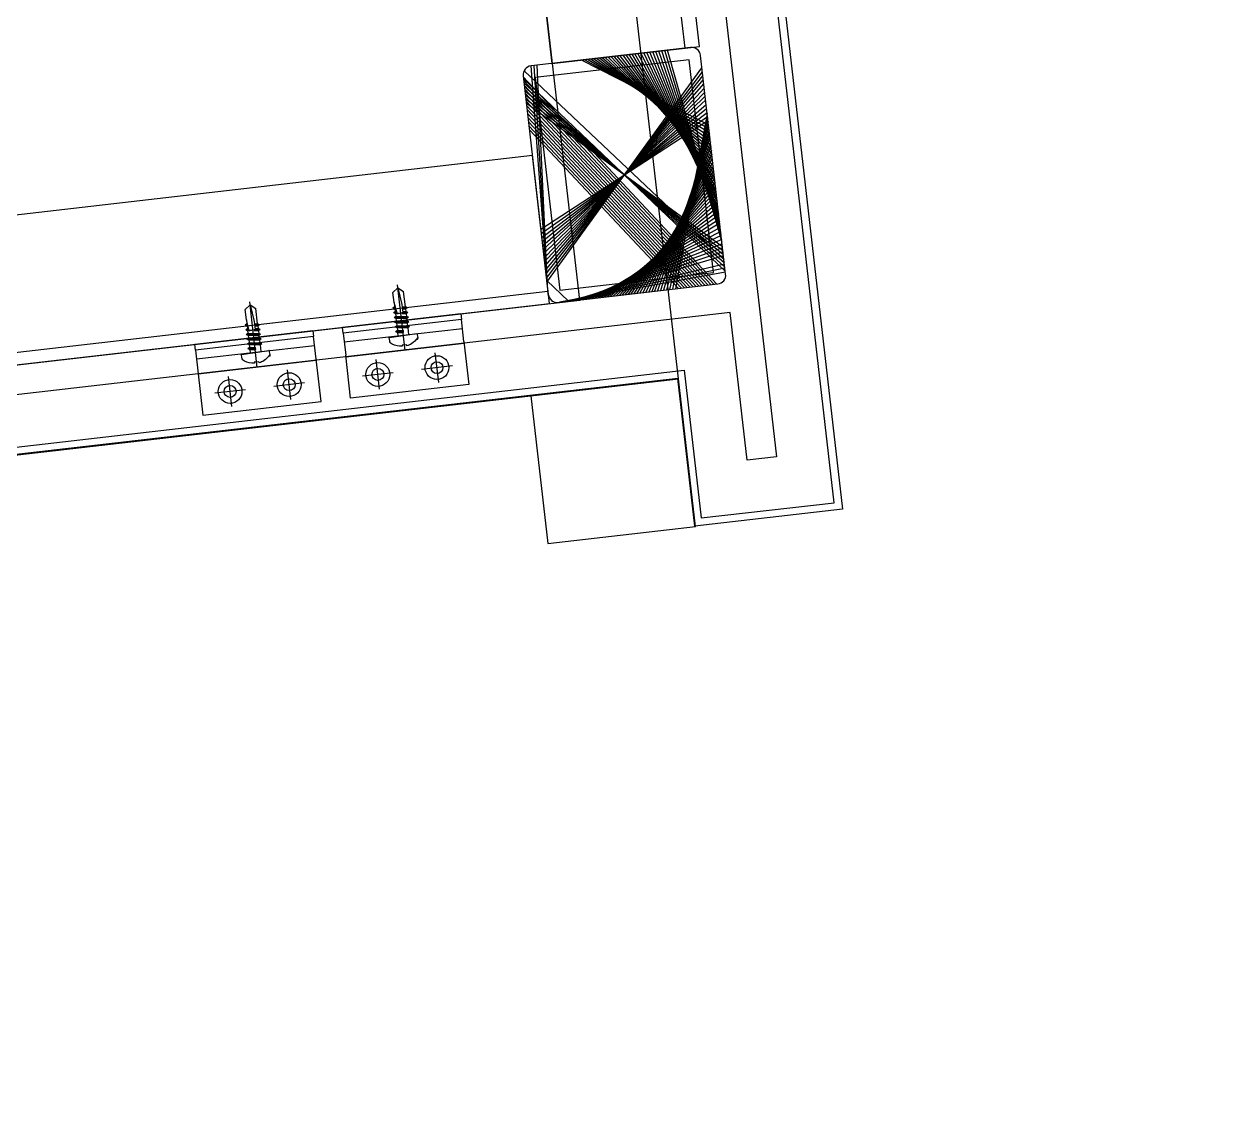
# Model space of a CAD drawing. Header units: inches. Extents: x 0 to 1813292486, y 0 to 3473589894.
# Drawn here: x 600659788 to 600660194.2, y 3473203572.4 to 3473203936.4 of the extents above; entities that cross this region are included whole.
import ezdxf

# ---------------------------------------------------------------- set-up
doc = ezdxf.new("R2010")
doc.units = ezdxf.units.IN
doc.header["$LTSCALE"] = 1000
doc.header["$MEASUREMENT"] = 0
for name, pattern in [('AX-MALL-WALL-P02-QT$0$CENTER', [2, 1.25, -0.25, 0.25, -0.25]), ('AX-MALL-WALL-P02-QT$0$DASHED', [0.75, 0.5, -0.25]), ('AX-MALL-WALL-P02-QT$0$HIDDEN', [0.375, 0.25, -0.125]), ('AX-MALL-WALL-P02-QT$0$HIDDENX2', [0.75, 0.5, -0.25])]:
    doc.linetypes.add(name, pattern=pattern)
for name, color, linetype in [('A-Anno-Note', 241, 'Continuous'), ('AX-MALL-P02-200$0$A-Anno-Note', 241, 'Continuous'), ('AX-MALL-WALL-P02$0$A-Anno-Note', 241, 'Continuous'), ('AX-MALL-WALL-P02-QT$0$A-Anno-Note', 241, 'Continuous'), ('AX-MALL-WALL-P02-QT$0$A-Detl-Fine', 152, 'Continuous'), ('AX-MALL-WALL-P02-QT$0$A-Detl-Patt', 8, 'Continuous'), ('AX-MALL-WALL-P02-QT$0$A-Detl-Thin', 131, 'Continuous'), ('AX-MALL-WALL-P02-QT$0$C18', 4, 'AX-MALL-WALL-P02-QT$0$CENTER'), ('AX-MALL-WALL-P02-QT$0$DASH', 8, 'AX-MALL-WALL-P02-QT$0$DASHED'), ('AX-MALL-WALL-P02-QT$0$L18', 6, 'Continuous'), ('AX-MALL-WALL-P02-QT$0$PJ', 96, 'Continuous'), ('AX-MALL-WALL-P02-QT$0$STSF', 2, 'Continuous'), ('AX-MALL-WALL-P02-QT$0$tc', 4, 'Continuous'), ('AX-MALL-WALL-P02-QT$0$WZ', 2, 'Continuous'), ('AX-MALL-WALL-P02-QT$0$XC', 3, 'Continuous'), ('AX-MALL-WALL-P02-QT$0$XX', 6, 'AX-MALL-WALL-P02-QT$0$HIDDEN'), ('AX-MALL-WALL-P02-QT$0$zx', 1, 'AX-MALL-WALL-P02-QT$0$CENTER'), ('AX-MALL-WALL-P02-QT$0$尺寸标注', 8, 'Continuous')]:
    doc.layers.add(name, color=color, linetype=linetype)

# ---------------------------------------------------------------- blocks, each defined once
blk = doc.blocks.new('AX-MALL-WALL-P02-QT$0$tj')
at = {"layer": 'AX-MALL-WALL-P02-QT$0$A-Detl-Patt'}
h = blk.add_hatch(dxfattribs=at)
h.set_pattern_fill('STEEL', color=256, scale=100.0000000000001, angle=50.43183869082386)
h.set_pattern_definition([(75.00000000004839, (-14278.19445574284, 156289.8254051208), (-153.3407249234246, 41.08752340989569), []), (75.00000000004839, (-14317.88195610046, 156358.5661673546), (-153.3407249234246, 41.08752340989569), [])])
edge = h.paths.add_edge_path()
edge.add_arc((274302.9537697641, 370915.3693751197), 354853.2281302969, 270.9601093956941, 275.9513128638887)
edge.add_line((311095.3180618286, 17974.67259407043), (323404.2928284407, 17664.898229599))
edge.add_arc((337498.5854798314, -5423.033113246463), 27049.98445535583, 84.4296474408203, 121.40245730350341, ccw=False)
edge.add_line((340124.270958662, 21499.21483898163), (352435.6233639717, 23411.5238032341))
edge.add_line((352435.6233639717, 23411.5238032341), (352460.3320846558, 23263.57286787033))
edge.add_arc((262948.9762239404, 558936.3422532297), 543099.989586636, 279.486523026639, 288.5053300047131)
edge.add_line((435325.042740941, 43917.80823612213), (435185.9318172932, 44187.60760259628))
edge.add_arc((262948.9762341097, 558936.342259489), 542799.9895904897, 279.51816553668203, 288.50044427399206, ccw=False)
edge.add_line((352706.5441896915, 23608.95860147476), (352681.7270303965, 23756.88773488998))
edge.add_line((352681.7270303965, 23756.88773488998), (340117.7681742907, 21803.84383869171))
edge.add_arc((337510.0970116529, -5455.006554111635), 27383.29552171703, 84.53552636432372, 121.2026843873002)
edge.add_line((323323.7129554749, 17967.02113437653), (311085.7617697716, 18275.00808191299))
edge.add_arc((274273.8104503512, 371474.5356685471), 355112.6948552598, 270.96411062040687, 275.9501261722048, ccw=False)
edge.add_line((280248.9759351015, 16412.11376953125), (280248.9759185314, 16111.96136569977))
blk.add_lwpolyline([(280198.975915432, 16060.34491729736, 0.02180849955295817), (311096.9104584455, 17924.61668777466), (323417.7743428946, 17614.54311561584, -0.1629356773668008), (340125.4079371691, 21448.86605024338), (352394.5430053473, 23353.968313694), (352419.2517255545, 23206.01737928391, 0.03942222493794532), (435396.202002883, 43888.90219545364), (435210.7234370708, 44248.62951469421, -0.03920937873966291), (352747.5828847885, 23666.53978204727), (352722.8640370369, 23813.88290309906, 0.001867459937400686), (340109.1358195543, 21853.10244989395, 0.1606924100046334), (323306.4717583656, 18015.03539133072), (311084.1675310135, 18325.06403398514, -0.02177831671389195), (280198.9759378433, 16460.54694795609), (280198.9759151936, 16060.34491682053)], format="xyb", dxfattribs=at)
blk.add_lwpolyline([(280248.9759185314, 16111.96136569977, 0.02178167726927171), (311095.3180618286, 17974.67259407043), (323404.2928284407, 17664.898229599, -0.162738558057914), (340124.270958662, 21499.21483898163), (352435.6233639717, 23411.5238032341), (352460.3320846558, 23263.57286787033, 0.0393722948737508), (435325.042740941, 43917.80823612213), (435185.9318172932, 44187.60760259628, -0.03921266428200118), (352706.5441896915, 23608.95860147476), (352681.7270303965, 23756.88773488998), (340117.7681742907, 21803.84383869171, 0.1613698761839217), (323323.7129554749, 17967.02113437653), (311085.7617697716, 18275.00808191299, -0.02175902998510405), (280248.9759351015, 16412.11376953125)], format="xyb", close=True, dxfattribs=at)
blk = doc.blocks.new('AX-MALL-WALL-P02-QT$0$jjzx2')
at = {"layer": 'AX-MALL-WALL-P02-QT$0$A-Detl-Fine'}
for points in [[(336928.2122651339, -134043.1275157928), (336956.8106603622, -134291.4864225388), (338149.1874946356, -134154.3083229065), (338120.6144804955, -133905.9465250969)], [(336958.0153304338, -134039.6957092285), (336983.1822692156, -134258.2545948029), (338115.9553163052, -134127.9336686134), (338090.8110643625, -133909.3752846718)]]:
    blk.add_lwpolyline(points, dxfattribs=at)
blk.add_lwpolyline([(338105.2297350168, -134209.6952829361), (338154.902095437, -134203.980682373), (338149.187494278, -134154.308321476), (338099.5151348114, -134160.0229234695)], close=True, dxfattribs=at)
blk = doc.blocks.new('*U198')
at = {"layer": 'AX-MALL-WALL-P02-QT$0$C18', "color": 1, "ltscale": 2}
blk.add_line((0, 5.142561988594025), (0, -17.03404386090006), dxfattribs=at)
at = {"layer": 'AX-MALL-WALL-P02-QT$0$L18', "color": 4}
for p, q in [((-1.790000000000873, -1.147816335795142), (-1.790000000000873, 0)), ((1.790000000000873, -2.247816335793686), (1.790000000000873, 0)), ((-2.399999999999636, -1.5), (-1.790000000000873, -1.147816335795142)), ((-2.399999999999636, -1.5), (0.2342809638412291, -1.225595732932561)), ((-2.399999999999636, -1.5), (-1.790000000000873, -1.852183664204858)), ((-2.399999999999636, -3.100000000000364), (2.399999999999636, -2.600000000000364)), ((-2.399999999999636, -3.100000000000364), (-1.790000000000873, -2.747816335793686)), ((-2.399999999999636, -3.100000000000364), (-1.790000000000873, -3.452183664205222)), ((-1.790000000000873, -1.147816335795142), (0.2342809638412291, -0.8650955307894037)), ((-1.790000000000873, -1.852183664204858), (0.2342809638412291, -1.56946285919912)), ((-1.790000000000873, -2.747816335793686), (-1.790000000000873, -1.852183664204858)), ((-1.790000000000873, -2.747816335793686), (1.790000000000873, -2.247816335793686)), ((-1.790000000000873, -3.452183664205222), (1.790000000000873, -2.952183664205222)), ((-1.790000000000873, -4.34781633579405), (-1.790000000000873, -3.452183664205222)), ((-1.790000000000873, -4.34781633579405), (1.790000000000873, -3.84781633579405)), ((0.2342809638412291, -0.8650955307894037), (0.2342809638412291, -1.56946285919912)), ((2.399999999999636, -2.600000000000364), (1.790000000000873, -2.247816335793686)), ((2.399999999999636, -2.600000000000364), (1.790000000000873, -2.952183664205222)), ((1.790000000000873, -3.84781633579405), (1.790000000000873, -2.952183664205222)), ((2.399999999999636, -4.200000000000728), (1.790000000000873, -3.84781633579405)), ((-2.399999999999636, -4.700000000000728), (2.399999999999636, -4.200000000000728)), ((-2.399999999999636, -4.700000000000728), (-1.790000000000873, -4.34781633579405)), ((-2.399999999999636, -4.700000000000728), (-1.790000000000873, -5.052183664205586)), ((-2.399999999999636, -6.299999999999272), (2.399999999999636, -5.799999999999272)), ((-2.399999999999636, -6.299999999999272), (-1.790000000000873, -5.947816335794414)), ((-2.399999999999636, -6.299999999999272), (-1.790000000000873, -6.65218366420595)), ((-2.399999999999636, -7.899999999999636), (-1.790000000000873, -7.547816335794778)), ((-2.399999999999636, -7.899999999999636), (-1.273355612604064, -7.78264120964559)), ((-2.399999999999636, -7.899999999999636), (-1.790000000000873, -8.252183664206314)), ((-1.790000000000873, -5.052183664205586), (1.790000000000873, -4.552183664205586)), ((-1.790000000000873, -5.947816335794414), (-1.790000000000873, -5.052183664205586)), ((-1.790000000000873, -5.947816335794414), (1.790000000000873, -5.447816335794414)), ((-1.790000000000873, -6.65218366420595), (1.790000000000873, -6.15218366420595)), ((-1.790000000000873, -7.547816335794778), (-1.790000000000873, -6.65218366420595)), ((-1.790000000000873, -7.547816335794778), (-0.9175382126813929, -7.425964130861757)), ((0.4333070988686814, -7.237298584555901), (1.790000000000873, -7.047816335794778)), ((0.7141825614198751, -7.575605983185596), (2.399999999999636, -7.399999999999636)), ((0.7141825614198751, -7.90243749641013), (1.790000000000873, -7.752183664206314)), ((2.399999999999636, -4.200000000000728), (1.790000000000873, -4.552183664205586)), ((1.790000000000873, -5.447816335794414), (1.790000000000873, -4.552183664205586)), ((2.399999999999636, -5.799999999999272), (1.790000000000873, -5.447816335794414)), ((2.399999999999636, -5.799999999999272), (1.790000000000873, -6.15218366420595)), ((1.790000000000873, -7.047816335794778), (1.790000000000873, -6.15218366420595)), ((2.399999999999636, -7.399999999999636), (1.790000000000873, -7.047816335794778)), ((2.399999999999636, -7.399999999999636), (1.790000000000873, -7.752183664206314)), ((1.790000000000873, -8.647816335795142), (1.790000000000873, -7.752183664206314)), ((-2.399999999999636, -9.5), (-1.790000000000873, -9.147816335795142)), ((-2.399999999999636, -9.5), (-1.518995326587174, -9.408228679852982)), ((-2.399999999999636, -9.5), (-1.790000000000873, -9.852183664204858)), ((-1.790000000000873, -8.252183664206314), (-1.334698446698894, -8.188594061788535)), ((-1.790000000000873, -9.147816335795142), (-1.790000000000873, -8.252183664206314)), ((-1.790000000000873, -9.147816335795142), (-1.472953762578982, -9.103536135036848)), ((-1.790000000000873, -9.852183664204858), (-1.581684194792615, -9.823089278002954)), ((-1.790000000000873, -11.20167565273914), (-1.790000000000873, -9.852183664204858)), ((-1.790000000000873, -11.20167565273914), (-1.790000000000873, -14.60000000000036)), ((0.7141825614198751, -8.798070167998958), (1.790000000000873, -8.647816335795142)), ((0.7141825614198751, -9.17560598318596), (2.399999999999636, -9)), ((0.7141825614198751, -9.502437496410494), (1.790000000000873, -9.352183664204858)), ((2.399999999999636, -9), (1.790000000000873, -8.647816335795142)), ((2.399999999999636, -9), (1.790000000000873, -9.352183664204858)), ((1.790000000000873, -9.352183664204858), (1.790000000000873, -14.60000000000036)), ((0, -16), (-1.790000000000873, -14.60000000000036)), ((0, -16), (1.790000000000873, -14.60000000000036))]:
    blk.add_line(p, q, dxfattribs=at)
blk.add_lwpolyline([(4.549999999999272, 0, 0.414213562373095), (4.75, 0.2000000000007276), (4.75, 1.39147638815848, 0.2654033233867933), (4.06568705400241, 2.589861303315047, 0.108659312189883), (0.7999999999992724, 3.659899496853541), (0.7999999999992724, 3.315608971053734), (-0.7999999999992724, 3.315608971053734), (-0.7999999999992724, 3.659899496853541, 0.1086593121898847), (-4.06568705400241, 2.589861303315047, 0.2654033233867933), (-4.75, 1.39147638815848), (-4.75, 0.2000000000007276, 0.414213562373095), (-4.549999999999272, 0)], format="xyb", close=True, dxfattribs=at)
blk.add_lwpolyline([(0, -16), (0.7141825614198751, -10.25704931750261), (0.7141825614198751, -7.536688384094305, 0.4176573264866609), (0.4106596181591158, -7.236709070022698, 0.08336651052848376), (-1.234698998669046, -7.526820576113096), (-1.790000000000873, -11.20167565273914)], format="xyb", dxfattribs=at)
blk = doc.blocks.new('AX-MALL-WALL-P02-QT$0$盘头自钻自攻钉ST4-8')
at = {"layer": 'AX-MALL-WALL-P02-QT$0$尺寸标注'}
blk.add_blockref('*U198', (0, 0), dxfattribs=at)
blk = doc.blocks.new('AX-MALL-WALL-P02-QT$0$A$C61293B14')
at = {"layer": 'AX-MALL-WALL-P02-QT$0$tc'}
for radius in [4, 2]:
    blk.add_circle((0, 0), radius, dxfattribs=at)
at = {"layer": 'AX-MALL-WALL-P02-QT$0$zx'}
for p, q in [((0, 5.036975615854317), (0, -5.036975615847041)), ((-5.199824257346336, 0), (5.199824257317232, 0))]:
    blk.add_line(p, q, dxfattribs=at)
blk = doc.blocks.new('AX-MALL-WALL-P02-QT$0$A$C41DD6A87')
at = {"layer": 'AX-MALL-WALL-P02-QT$0$tc'}
h = blk.add_hatch(dxfattribs=at)
h.set_pattern_fill('ANSI31', color=256, scale=0.5, angle=-90.00000000000001, style=0)
h.set_pattern_definition([(225.0000000000001, (28362.68611018802, -179426.704915055), (-1.122532015133644, 1.122532015133644), [])])
h.paths.add_polyline_path([(40, 20), (0, 20), (0, 22), (40, 22)])
at = {"layer": 'AX-MALL-WALL-P02-QT$0$PJ'}
for points in [[(40, 20), (0, 20), (0, 22), (40, 22)], [(40, 20), (0, 20), (0, -2.00031700823456), (40, -2.00031700823456)]]:
    blk.add_lwpolyline(points, close=True, dxfattribs=at)
at = {"layer": 'AX-MALL-WALL-P02-QT$0$XX'}
for p, q in [((0, 17), (40, 17)), ((0, 11.99968299176544), (40, 11.99968299176544))]:
    blk.add_line(p, q, dxfattribs=at)
at = {"layer": 'AX-MALL-WALL-P02-QT$0$tc', "rotation": 180}
for p in [(10.00773325189948, 4.856510433368385), (30.00773325189948, 4.856510433368385)]:
    blk.add_blockref('AX-MALL-WALL-P02-QT$0$A$C61293B14', p, dxfattribs=at)
at = {"layer": 'AX-MALL-WALL-P02-QT$0$WZ', "extrusion": (1.112429078900672e-34, 1.017801628166565e-23, -1), "zscale": -1, "rotation": 180}
blk.add_blockref('AX-MALL-WALL-P02-QT$0$盘头自钻自攻钉ST4-8', (-20, 17), dxfattribs=at)
blk = doc.blocks.new('AX-MALL-WALL-P02-QT$0$A$C715D18B8')
at = {"layer": 'AX-MALL-WALL-P02-QT$0$tc'}
h = blk.add_hatch(dxfattribs=at)
h.set_pattern_fill('ANSI31', color=256, scale=0.5, angle=-180, style=0)
h.set_pattern_definition([(225, (28362.68611018802, -179426.704915055), (-1.122532015133644, 1.122532015133644), [])])
h.paths.add_polyline_path([(40, 20), (0, 20), (0, 22), (40, 22)])
at = {"layer": 'AX-MALL-WALL-P02-QT$0$PJ'}
blk.add_line((0, 17), (40, 17), dxfattribs=at)
blk.add_lwpolyline([(40, 20), (0, 20), (0, 22), (40, 22)], close=True, dxfattribs=at)
blk.add_lwpolyline([(40, 12.49968299269676), (40, 20), (0, 20), (0, 12.49968299269676)], dxfattribs=at)
at = {"layer": 'AX-MALL-WALL-P02-QT$0$XX'}
blk.add_line((0, 11.99968299269676), (40, 11.99968299269676), dxfattribs=at)
blk.add_lwpolyline([(40, 12.49968299269676), (40, -2.000317007303238), (0, -2.000317007303238), (0, 12.49968299269676)], dxfattribs=at)
at = {"layer": 'AX-MALL-WALL-P02-QT$0$tc', "rotation": 180}
for p in [(10.00773325189948, 4.856510434299707), (30.00773325189948, 4.856510434299707)]:
    blk.add_blockref('AX-MALL-WALL-P02-QT$0$A$C61293B14', p, dxfattribs=at)
at = {"layer": 'AX-MALL-WALL-P02-QT$0$WZ', "extrusion": (1.112470375349305e-34, 1.017801628166565e-23, -1), "zscale": -1, "rotation": 180}
blk.add_blockref('AX-MALL-WALL-P02-QT$0$盘头自钻自攻钉ST4-8', (-20, 17), dxfattribs=at)
blk = doc.blocks.new('AX-MALL-WALL-P02-QT$0$A$C4D6066B9')
at = {"rotation": 180}
for name, p in [('AX-MALL-WALL-P02-QT$0$A$C715D18B8', (0, 22)), ('AX-MALL-WALL-P02-QT$0$A$C41DD6A87', (50, 22))]:
    blk.add_blockref(name, p, dxfattribs=at)
blk = doc.blocks.new('AX-MALL-WALL-P02-QT$0$1300XF')
h = blk.add_hatch()
h.set_pattern_fill('ANSI32', color=8, angle=-270)
h.set_pattern_definition([(134.9999999999999, (-555563.3516782131, -428274.6739431507), (-3.367596045400933, -3.36759604540093), []), (134.9999999999999, (-555563.3516782243, -428272.4288781471), (-3.367596045400933, -3.36759604540093), [])])
edge = h.paths.add_edge_path()
edge.add_line((29.66803629510105, -234.7107431422337), (-22.64203582145273, -221.3071482832893))
edge.add_arc((-21.89739166392246, -218.4010331686586), 2.999999999999999, 165.6281063959279, 255.6281063959279, ccw=False)
edge.add_line((-24.80350678233663, -217.6563890128746), (-6.435617530776664, -145.972216112481))
edge.add_arc((-3.529502410499845, -146.7168602607562), 2.999999999999999, 75.62810639592777, 165.6281063959278, ccw=False)
edge.add_line((-2.784858252853155, -143.8107451461256), (49.52521386370062, -157.21434000507))
edge.add_arc((48.78056969301542, -160.1204551234841), 2.999999999999999, -14.371893604072, 75.628106395928, ccw=False)
edge.add_line((51.68668482266366, -160.8650992829353), (33.3187955711037, -232.5492721833289))
edge.add_arc((30.41268045268953, -231.804628027603), 2.999999999999999, 255.6281063959278, 345.62810639592783, ccw=False)
h.paths.add_polyline_path([(-20.68047190649668, -217.6805428434163), (29.69219013489783, -230.5877082609222), (47.56364994682372, -160.8409454412758), (-2.809012092708144, -147.9337800256908)])
at = {"layer": 'AX-MALL-WALL-P02-QT$0$DASH', "color": 8, "linetype": 'AX-MALL-WALL-P02-QT$0$HIDDENX2', "ltscale": 5}
for points in [[(31.42386613041162, -18.37695244885981), (-0.8463482577935793, -144.3074564170092)], [(33.56701030029217, -231.5805671419948), (262.6153718270361, -290.2751638087793)]]:
    blk.add_lwpolyline(points, dxfattribs=at)
at = {"layer": 'AX-MALL-WALL-P02-QT$0$STSF'}
for points in [[(42.74534391419729, -155.4771099350764), (-5.687437592132483, -143.0670069698244), (26.58036493131658, -17.13578516617417), (75.01314643770456, -29.5458881277591)], [(29.69219013489783, -230.5877082609222), (-20.68047190457582, -217.6805428415537), (-2.809012090787292, -147.9337800238281), (47.56364994682372, -160.8409454431385)], [(44.98509825952351, -187.0193124059588), (274.0334597918554, -245.7139090783894), (261.6225129552186, -294.1499839704484), (32.57415141718229, -235.4553872979595)]]:
    blk.add_lwpolyline(points, close=True, dxfattribs=at)
blk.add_lwpolyline([(29.66803629510105, -234.7107431422337), (-22.64203582896153, -221.3071482814266, -0.414213562373095), (-24.80350678233663, -217.6563890128746), (-6.435617527051363, -145.9722161050886, -0.414213562373095), (-2.784858252853155, -143.8107451461256), (49.52521386550507, -157.2143400032073, -0.414213562373095), (51.68668482266366, -160.8650992829353), (33.31879557110369, -232.5492721889168, -0.414213562373095)], format="xyb", close=True, dxfattribs=at)
at = {"layer": 'AX-MALL-WALL-P02-QT$0$XC', "linetype": 'ByBlock'}
for points in [[(0, 0), (-74.46713972842554, -290.6128069069237), (-26.0319284760044, -303.0235324557289), (-13.6213782709674, -254.5890055205091), (257.5664162859321, -324.0803655795753), (274.4604162778705, -258.1483251750469), (272.0386536791339, -257.5277883764356), (255.7651904859231, -321.0380661934614), (-15.42258853471139, -251.5466454922571), (-27.83315427787602, -299.9812330659479), (-71.42531525349477, -288.8114594239159), (2.421756748110056, -0.6205596588551998)], [(19.37550757452846, -4.966408716456499), (-50.12967946758727, -276.2027609571815), (-40.44173486909131, -278.6851372867241), (-28.03103929013014, -230.2500430010841), (260.1089480817318, -304.0857280082419)]]:
    blk.add_lwpolyline(points, dxfattribs=at)
at = {"layer": 'AX-MALL-WALL-P02-QT$0$tc', "extrusion": (-2.718681380706335e-23, -1.060383553955178e-22, -1), "zscale": -1, "rotation": 194.3801229896867}
blk.add_blockref('AX-MALL-WALL-P02-QT$0$A$C4D6066B9', (-100.3832008931786, -252.831855855824), dxfattribs=at)
blk = doc.blocks.new('AX-MALL-WALL-P02-QT$0$mqst2')
at = {"color": 6, "xscale": -1, "rotation": 352.1908631180739}
blk.add_blockref('AX-MALL-WALL-P02-QT$0$1300XF', (446438.7197777033, -43202.72182130814), dxfattribs=at)
blk = doc.blocks.new('AX-MALL-WALL-P02-QT')
at = {"layer": 'AX-MALL-WALL-P02-QT$0$A-Anno-Note'}
for name, p, rotation in [('AX-MALL-WALL-P02-QT$0$mqst2', (600052179.2710491, 3473232742.396311), 339.5681613092181), ('AX-MALL-WALL-P02-QT$0$jjzx2', (600185298.4270658, 3473279938.045597), 339.5681613092246)]:
    blk.add_blockref(name, p, dxfattribs=dict(at, rotation=rotation))
at = {"layer": 'AX-MALL-WALL-P02-QT$0$A-Detl-Thin', "rotation": 339.5681613091762}
blk.add_blockref('AX-MALL-WALL-P02-QT$0$tj', (600144118.6961328, 3473128496.287411), dxfattribs=at)
blk = doc.blocks.new('AX-MALL-WALL-P02')
at = {"layer": 'AX-MALL-WALL-P02$0$A-Anno-Note'}
blk.add_blockref('AX-MALL-WALL-P02-QT', (0, 0), dxfattribs=at)
blk = doc.blocks.new('AX-MALL-P02-200')
at = {"layer": 'AX-MALL-P02-200$0$A-Anno-Note'}
blk.add_blockref('AX-MALL-WALL-P02', (0, 0), dxfattribs=at)

msp = doc.modelspace()

# ---------------------------------------------------------------- block references
at = {"layer": 'A-Anno-Note', "rotation": 20.43183869077545}
msp.add_blockref('AX-MALL-P02-200', (1250392458.527329, 9048125.682563305), dxfattribs=at)

doc.saveas('drawing.dxf')
